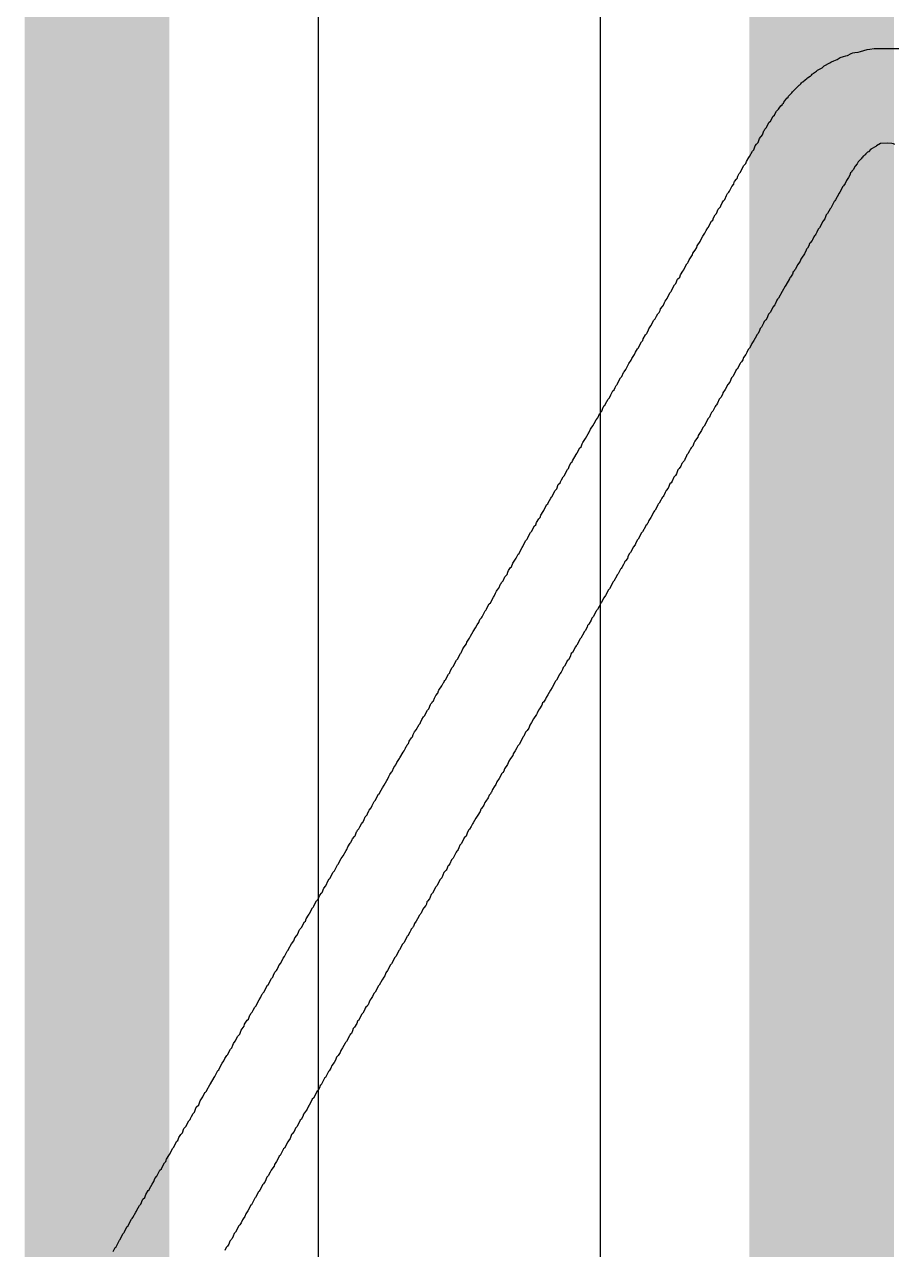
# Model space of a CAD drawing. Header units: inches. Extents: x 0 to 5379, y 0 to 5429.
# Drawn here: x 123.101 to 125.39, y 44.004 to 47.226 of the extents above; entities that cross this region are included whole.
import ezdxf

# ---------------------------------------------------------------- set-up
doc = ezdxf.new("R2010")
doc.units = ezdxf.units.IN
doc.layers.add('SIG 01', color=90, linetype='Continuous')
doc.layers.add('Top Overlay', color=2, linetype='Continuous')

msp = doc.modelspace()

# ---------------------------------------------------------------- linework, layer by layer
at = {"layer": 'SIG 01'}
for p, q in [((124.6156, 91.1087), (124.6156, 24.7972)), ((123.8743, 32.2574), (123.8743, 90.8151))]:
    msp.add_line(p, q, dxfattribs=at)
for points in [[(125.1983, 24.5559, 0.381, 0.381, 0), (125.1983, 91.3501, 0.381, 0.381, 0)], [(123.2917, 32.2574, 0.381, 0.381, 0), (123.2917, 90.8151, 0.381, 0.381, 0)]]:
    msp.add_lwpolyline(points, format="xyseb", dxfattribs=at)
at = {"layer": 'Top Overlay'}
for p, q in [((125.3252, 47.161), (125.3364, 47.1621)), ((125.3364, 47.1621), (125.4012, 47.1627)), ((125.2243, 47.1277), (125.2299, 47.13)), ((125.2299, 47.13), (125.239, 47.1334)), ((125.239, 47.1334), (125.2468, 47.139)), ((125.2468, 47.139), (125.2559, 47.1413)), ((125.2559, 47.1413), (125.2621, 47.1429)), ((125.2621, 47.1429), (125.2666, 47.1441)), ((125.2666, 47.1441), (125.2756, 47.1497)), ((125.2756, 47.1497), (125.2801, 47.1508)), ((125.2801, 47.1508), (125.2857, 47.152)), ((125.2857, 47.152), (125.2947, 47.1531)), ((125.2947, 47.1531), (125.3004, 47.1542)), ((125.3004, 47.1542), (125.3094, 47.1576)), ((125.3094, 47.1576), (125.3184, 47.1598)), ((125.3184, 47.1598), (125.3252, 47.161)), ((125.177, 47.0973), (125.1849, 47.1029)), ((125.1849, 47.1029), (125.1871, 47.1052)), ((125.1871, 47.1052), (125.1894, 47.1063)), ((125.1894, 47.1063), (125.1995, 47.112)), ((125.1995, 47.112), (125.2029, 47.1153)), ((125.2029, 47.1153), (125.2051, 47.1165)), ((125.2051, 47.1165), (125.2198, 47.1244)), ((125.2198, 47.1244), (125.2221, 47.1266)), ((125.2221, 47.1266), (125.2243, 47.1277)), ((125.1212, 47.0483), (125.1387, 47.0658)), ((125.1387, 47.0658), (125.1409, 47.0669)), ((125.1409, 47.0669), (125.1437, 47.0697)), ((125.1437, 47.0697), (125.1449, 47.072)), ((125.1449, 47.072), (125.1466, 47.0736)), ((125.1466, 47.0736), (125.1488, 47.0748)), ((125.1488, 47.0748), (125.155, 47.0798)), ((125.155, 47.0798), (125.1589, 47.0838)), ((125.1589, 47.0838), (125.1612, 47.0849)), ((125.1612, 47.0849), (125.168, 47.0894)), ((125.168, 47.0894), (125.1702, 47.0905)), ((125.1702, 47.0905), (125.1719, 47.0922)), ((125.1719, 47.0922), (125.173, 47.0945)), ((125.173, 47.0945), (125.1747, 47.0962)), ((125.1747, 47.0962), (125.177, 47.0973)), ((125.1066, 47.0314), (125.1099, 47.0348)), ((125.1099, 47.0348), (125.1111, 47.037)), ((125.1111, 47.037), (125.1201, 47.046)), ((125.1201, 47.046), (125.1212, 47.0483)), ((125.0795, 46.9976), (125.0851, 47.0032)), ((125.0851, 47.0032), (125.0863, 47.0055)), ((125.0863, 47.0055), (125.0913, 47.0117)), ((125.0913, 47.0117), (125.0942, 47.0145)), ((125.0942, 47.0145), (125.0953, 47.0167)), ((125.0953, 47.0167), (125.0975, 47.019)), ((125.0975, 47.019), (125.0987, 47.0212)), ((125.0987, 47.0212), (125.1066, 47.0314)), ((125.0604, 46.9683), (125.0637, 46.9717)), ((125.0637, 46.9717), (125.0705, 46.9841)), ((125.0705, 46.9841), (125.0739, 46.9874)), ((125.0739, 46.9874), (125.075, 46.9897)), ((125.075, 46.9897), (125.0795, 46.9976)), ((125.0423, 46.9356), (125.0463, 46.9463)), ((125.0463, 46.9463), (125.048, 46.948)), ((125.048, 46.948), (125.0491, 46.9503)), ((125.0491, 46.9503), (125.0525, 46.9536)), ((125.0525, 46.9536), (125.0604, 46.9683)), ((125.0198, 46.8962), (125.0237, 46.9069)), ((125.0237, 46.9069), (125.0265, 46.9108)), ((125.0265, 46.9108), (125.0311, 46.9153)), ((125.0311, 46.9153), (125.035, 46.926)), ((125.035, 46.926), (125.0423, 46.9356)), ((125.3404, 46.9046), (125.328, 46.8979)), ((125.3426, 46.9069), (125.3404, 46.9046)), ((125.3528, 46.9125), (125.3426, 46.9069)), ((125.3719, 46.9136), (125.3528, 46.9125)), ((125.3832, 46.9125), (125.3719, 46.9136)), ((125.3877, 46.9114), (125.3832, 46.9125)), ((125.3911, 46.9103), (125.3877, 46.9114)), ((125.0006, 46.8657), (125.0063, 46.8759)), ((125.0063, 46.8759), (125.0085, 46.8781)), ((125.0085, 46.8781), (125.0164, 46.8928)), ((125.0164, 46.8928), (125.0198, 46.8962)), ((125.3026, 46.8725), (125.2947, 46.8646)), ((125.3037, 46.8748), (125.3026, 46.8725)), ((125.306, 46.877), (125.3037, 46.8748)), ((125.3071, 46.8793), (125.306, 46.877)), ((125.3088, 46.8798), (125.3071, 46.8793)), ((125.3111, 46.8821), (125.3088, 46.8798)), ((125.3133, 46.8832), (125.3111, 46.8821)), ((125.3139, 46.8849), (125.3133, 46.8832)), ((125.319, 46.89), (125.3139, 46.8849)), ((125.3212, 46.8911), (125.319, 46.89)), ((125.328, 46.8979), (125.3212, 46.8911)), ((124.9849, 46.8376), (124.986, 46.8398)), ((124.986, 46.8398), (124.9939, 46.8545)), ((124.9939, 46.8545), (124.9972, 46.8579)), ((124.9972, 46.8579), (124.9984, 46.8601)), ((124.9984, 46.8601), (125.0006, 46.8657)), ((125.2778, 46.8398), (125.2767, 46.8376)), ((125.2812, 46.8432), (125.2778, 46.8398)), ((125.2863, 46.8528), (125.2812, 46.8432)), ((125.2914, 46.859), (125.2863, 46.8528)), ((125.2947, 46.8646), (125.2914, 46.859)), ((124.9668, 46.806), (124.9679, 46.8105)), ((124.9679, 46.8105), (124.9691, 46.8128)), ((124.9691, 46.8128), (124.9741, 46.819)), ((124.9741, 46.819), (124.9758, 46.8207)), ((124.9758, 46.8207), (124.9781, 46.8263)), ((124.9781, 46.8263), (124.9809, 46.8336)), ((124.9809, 46.8336), (124.9849, 46.8376)), ((125.2604, 46.8077), (125.2559, 46.801)), ((125.2632, 46.815), (125.2604, 46.8077)), ((125.2688, 46.8229), (125.2632, 46.815)), ((125.2728, 46.8291), (125.2688, 46.8229)), ((125.2745, 46.8353), (125.2728, 46.8291)), ((125.2767, 46.8376), (125.2745, 46.8353)), ((124.9432, 46.7655), (124.9477, 46.7756)), ((124.9477, 46.7756), (124.951, 46.7812)), ((124.951, 46.7812), (124.9544, 46.7846)), ((124.9544, 46.7846), (124.9556, 46.7869)), ((124.9556, 46.7869), (124.9623, 46.7993)), ((124.9623, 46.7993), (124.9668, 46.806)), ((125.244, 46.7824), (125.2395, 46.7722)), ((125.2463, 46.7846), (125.244, 46.7824)), ((125.2542, 46.7993), (125.2463, 46.7846)), ((125.2559, 46.801), (125.2542, 46.7993)), ((124.9274, 46.7418), (124.9319, 46.7463)), ((124.9319, 46.7463), (124.933, 46.7486)), ((124.933, 46.7486), (124.9364, 46.7564)), ((124.9364, 46.7564), (124.9398, 46.7621)), ((124.9398, 46.7621), (124.9432, 46.7655)), ((125.2316, 46.7598), (125.2226, 46.7429)), ((125.2328, 46.7621), (125.2316, 46.7598)), ((125.235, 46.7643), (125.2328, 46.7621)), ((125.2395, 46.7722), (125.235, 46.7643)), ((124.9082, 46.708), (124.9116, 46.7114)), ((124.9116, 46.7114), (124.9139, 46.717)), ((124.9139, 46.717), (124.9184, 46.7249)), ((124.9184, 46.7249), (124.9217, 46.7283)), ((124.9217, 46.7283), (124.9263, 46.7395)), ((124.9263, 46.7395), (124.9274, 46.7418)), ((125.2063, 46.7142), (125.2035, 46.7102)), ((125.2102, 46.7249), (125.2063, 46.7142)), ((125.2136, 46.7283), (125.2102, 46.7249)), ((125.2204, 46.7407), (125.2136, 46.7283)), ((125.2226, 46.7429), (125.2204, 46.7407)), ((124.8913, 46.6764), (124.8941, 46.6838)), ((124.8941, 46.6838), (124.8986, 46.6905)), ((124.8986, 46.6905), (124.9003, 46.6922)), ((124.9003, 46.6922), (124.9037, 46.7001)), ((124.9037, 46.7001), (124.9082, 46.708)), ((125.1854, 46.6798), (125.1832, 46.6742)), ((125.1888, 46.6877), (125.1854, 46.6798)), ((125.1922, 46.6911), (125.1888, 46.6877)), ((125.1967, 46.699), (125.1922, 46.6911)), ((125.2001, 46.7069), (125.1967, 46.699)), ((125.2035, 46.7102), (125.2001, 46.7069)), ((124.871, 46.6438), (124.8784, 46.6545)), ((124.8784, 46.6545), (124.8812, 46.6607)), ((124.8812, 46.6607), (124.8857, 46.6685)), ((124.8857, 46.6685), (124.8913, 46.6764)), ((125.1663, 46.6494), (125.1646, 46.6432)), ((125.168, 46.6511), (125.1663, 46.6494)), ((125.173, 46.6573), (125.168, 46.6511)), ((125.1742, 46.6595), (125.173, 46.6573)), ((125.1775, 46.6674), (125.1742, 46.6595)), ((125.1798, 46.6697), (125.1775, 46.6674)), ((125.1809, 46.6719), (125.1798, 46.6697)), ((125.1832, 46.6742), (125.1809, 46.6719)), ((124.853, 46.6122), (124.8586, 46.6201)), ((124.8586, 46.6201), (124.8598, 46.6246)), ((124.8598, 46.6246), (124.8654, 46.6325)), ((124.8654, 46.6325), (124.8699, 46.6392)), ((124.8699, 46.6392), (124.871, 46.6438)), ((125.1516, 46.6201), (125.1466, 46.6139)), ((125.1528, 46.6223), (125.1516, 46.6201)), ((125.1573, 46.6325), (125.1528, 46.6223)), ((125.1584, 46.6347), (125.1573, 46.6325)), ((125.1606, 46.637), (125.1584, 46.6347)), ((125.1646, 46.6432), (125.1606, 46.637)), ((124.8361, 46.5806), (124.8384, 46.5863)), ((124.8384, 46.5863), (124.844, 46.5964)), ((124.844, 46.5964), (124.8463, 46.5987)), ((124.8463, 46.5987), (124.8474, 46.6009)), ((124.8474, 46.6009), (124.8496, 46.6066)), ((124.8496, 46.6066), (124.853, 46.6122)), ((125.1353, 46.5947), (125.1285, 46.5812)), ((125.1404, 46.6009), (125.1353, 46.5947)), ((125.1415, 46.6032), (125.1404, 46.6009)), ((125.1437, 46.6088), (125.1415, 46.6032)), ((125.1466, 46.6139), (125.1437, 46.6088)), ((124.8147, 46.5446), (124.8192, 46.5559)), ((124.8192, 46.5559), (124.8248, 46.5615)), ((124.8248, 46.5615), (124.8271, 46.5671)), ((124.8271, 46.5671), (124.8327, 46.5773)), ((124.8327, 46.5773), (124.8361, 46.5806)), ((125.1133, 46.557), (125.1043, 46.5401)), ((125.1144, 46.5592), (125.1133, 46.557)), ((125.1167, 46.5615), (125.1144, 46.5592)), ((125.1212, 46.5694), (125.1167, 46.5615)), ((125.1235, 46.575), (125.1212, 46.5694)), ((125.1257, 46.5773), (125.1235, 46.575)), ((125.1268, 46.5795), (125.1257, 46.5773)), ((125.1285, 46.5812), (125.1268, 46.5795)), ((124.7944, 46.5108), (124.8001, 46.5209)), ((124.8001, 46.5209), (124.8023, 46.5232)), ((124.8023, 46.5232), (124.8034, 46.5254)), ((124.8034, 46.5254), (124.8057, 46.5311)), ((124.8057, 46.5311), (124.8113, 46.5412)), ((124.8113, 46.5412), (124.8147, 46.5446)), ((125.0942, 46.5232), (125.0851, 46.5063)), ((125.102, 46.5378), (125.0942, 46.5232)), ((125.1043, 46.5401), (125.102, 46.5378)), ((124.7792, 46.4843), (124.782, 46.4871)), ((124.782, 46.4871), (124.7848, 46.4944)), ((124.7848, 46.4944), (124.7865, 46.4984)), ((124.7865, 46.4984), (124.7916, 46.5046)), ((124.7916, 46.5046), (124.7944, 46.5108)), ((125.075, 46.4882), (125.0699, 46.482)), ((125.0761, 46.4905), (125.075, 46.4882)), ((125.0806, 46.5006), (125.0761, 46.4905)), ((125.0818, 46.5029), (125.0806, 46.5006)), ((125.0851, 46.5063), (125.0818, 46.5029)), ((124.7606, 46.4511), (124.7634, 46.4584)), ((124.7634, 46.4584), (124.7674, 46.4646)), ((124.7674, 46.4646), (124.7708, 46.468)), ((124.7708, 46.468), (124.773, 46.4736)), ((124.773, 46.4736), (124.7741, 46.4781)), ((124.7741, 46.4781), (124.7792, 46.4843)), ((125.0581, 46.4635), (125.0542, 46.4527)), ((125.0626, 46.468), (125.0581, 46.4635)), ((125.0671, 46.4759), (125.0626, 46.468)), ((125.0699, 46.482), (125.0671, 46.4759)), ((124.7392, 46.415), (124.7426, 46.4229)), ((124.7426, 46.4229), (124.7437, 46.4251)), ((124.7437, 46.4251), (124.7493, 46.433)), ((124.7493, 46.433), (124.7572, 46.4477)), ((124.7572, 46.4477), (124.7606, 46.4511)), ((125.0367, 46.4263), (125.0344, 46.4206)), ((125.0401, 46.4297), (125.0367, 46.4263)), ((125.0457, 46.4398), (125.0401, 46.4297)), ((125.0468, 46.4443), (125.0457, 46.4398)), ((125.0513, 46.4488), (125.0468, 46.4443)), ((125.0542, 46.4527), (125.0513, 46.4488)), ((124.7189, 46.3812), (124.7246, 46.3913)), ((124.7246, 46.3913), (124.7279, 46.3947)), ((124.7279, 46.3947), (124.7291, 46.3992)), ((124.7291, 46.3992), (124.7347, 46.4094)), ((124.7347, 46.4094), (124.7381, 46.4127)), ((124.7381, 46.4127), (124.7392, 46.415)), ((125.0198, 46.3947), (125.0142, 46.3868)), ((125.0265, 46.4071), (125.0198, 46.3947)), ((125.0277, 46.4094), (125.0265, 46.4071)), ((125.0316, 46.4133), (125.0277, 46.4094)), ((125.0344, 46.4206), (125.0316, 46.4133)), ((124.6986, 46.3474), (124.706, 46.3581)), ((124.706, 46.3581), (124.7082, 46.3637)), ((124.7082, 46.3637), (124.7138, 46.3727)), ((124.7138, 46.3727), (124.7167, 46.3756)), ((124.7167, 46.3756), (124.7189, 46.3812)), ((124.9984, 46.3575), (124.9927, 46.3496)), ((125.0018, 46.3632), (124.9984, 46.3575)), ((125.0051, 46.3711), (125.0018, 46.3632)), ((125.0085, 46.3744), (125.0051, 46.3711)), ((125.013, 46.3823), (125.0085, 46.3744)), ((125.0142, 46.3868), (125.013, 46.3823)), ((124.6834, 46.3187), (124.6913, 46.3344)), ((124.6913, 46.3344), (124.6975, 46.3429)), ((124.6975, 46.3429), (124.6986, 46.3474)), ((124.9837, 46.3339), (124.9758, 46.3192)), ((124.9849, 46.3361), (124.9837, 46.3339)), ((124.9871, 46.3384), (124.9849, 46.3361)), ((124.9905, 46.344), (124.9871, 46.3384)), ((124.9927, 46.3496), (124.9905, 46.344)), ((124.6648, 46.2888), (124.6693, 46.2967)), ((124.6693, 46.2967), (124.6727, 46.3001)), ((124.6727, 46.3001), (124.6772, 46.3102)), ((124.6772, 46.3102), (124.6783, 46.3125)), ((124.6783, 46.3125), (124.6834, 46.3187)), ((124.9612, 46.2967), (124.9567, 46.2854)), ((124.9646, 46.3001), (124.9612, 46.2967)), ((124.9725, 46.3147), (124.9646, 46.3001)), ((124.9736, 46.317), (124.9725, 46.3147)), ((124.9758, 46.3192), (124.9736, 46.317)), ((124.6434, 46.2516), (124.6491, 46.2618)), ((124.6491, 46.2618), (124.6524, 46.2651)), ((124.6524, 46.2651), (124.6547, 46.2708)), ((124.6547, 46.2708), (124.6581, 46.2764)), ((124.6581, 46.2764), (124.6603, 46.2787)), ((124.6603, 46.2787), (124.6614, 46.2809)), ((124.6614, 46.2809), (124.6648, 46.2888)), ((124.9448, 46.2657), (124.9387, 46.2572)), ((124.9516, 46.2792), (124.9448, 46.2657)), ((124.9567, 46.2854), (124.9516, 46.2792)), ((124.6288, 46.2257), (124.6299, 46.2279)), ((124.6299, 46.2279), (124.6367, 46.2403)), ((124.6367, 46.2403), (124.64, 46.2437)), ((124.64, 46.2437), (124.6434, 46.2516)), ((124.9246, 46.2296), (124.9217, 46.2257)), ((124.9285, 46.2403), (124.9246, 46.2296)), ((124.933, 46.2448), (124.9285, 46.2403)), ((124.9375, 46.2527), (124.933, 46.2448)), ((124.9387, 46.2572), (124.9375, 46.2527)), ((124.6096, 46.1908), (124.6136, 46.2015)), ((124.6136, 46.2015), (124.6164, 46.2043)), ((124.6164, 46.2043), (124.6175, 46.2065)), ((124.6175, 46.2065), (124.6198, 46.2088)), ((124.6198, 46.2088), (124.6237, 46.2195)), ((124.6237, 46.2195), (124.6254, 46.2212)), ((124.6254, 46.2212), (124.6265, 46.2234)), ((124.6265, 46.2234), (124.6288, 46.2257)), ((124.906, 46.1998), (124.9032, 46.1925)), ((124.9082, 46.2054), (124.906, 46.1998)), ((124.9116, 46.2088), (124.9082, 46.2054)), ((124.9184, 46.2212), (124.9116, 46.2088)), ((124.9195, 46.2234), (124.9184, 46.2212)), ((124.9217, 46.2257), (124.9195, 46.2234)), ((124.5905, 46.1615), (124.5916, 46.1637)), ((124.5916, 46.1637), (124.5967, 46.1699)), ((124.5967, 46.1699), (124.5995, 46.1761)), ((124.5995, 46.1761), (124.6051, 46.1863)), ((124.6051, 46.1863), (124.6096, 46.1908)), ((124.8857, 46.166), (124.8823, 46.1581)), ((124.8891, 46.1693), (124.8857, 46.166)), ((124.8981, 46.1863), (124.8891, 46.1693)), ((124.8992, 46.1885), (124.8981, 46.1863)), ((124.9032, 46.1925), (124.8992, 46.1885)), ((124.5702, 46.1265), (124.5769, 46.1367)), ((124.5769, 46.1367), (124.5837, 46.1491)), ((124.5837, 46.1491), (124.5859, 46.1513)), ((124.5859, 46.1513), (124.5905, 46.1615)), ((124.8665, 46.1322), (124.8643, 46.1299)), ((124.8722, 46.14), (124.8665, 46.1322)), ((124.8733, 46.1446), (124.8722, 46.14)), ((124.8789, 46.1524), (124.8733, 46.1446)), ((124.8823, 46.1581), (124.8789, 46.1524)), ((124.5544, 46.0972), (124.5555, 46.0995)), ((124.5555, 46.0995), (124.5623, 46.1119)), ((124.5623, 46.1119), (124.5657, 46.1153)), ((124.5657, 46.1153), (124.5685, 46.1226)), ((124.5685, 46.1226), (124.5702, 46.1265)), ((124.8508, 46.104), (124.8462, 46.0961)), ((124.853, 46.1096), (124.8508, 46.104)), ((124.8553, 46.1119), (124.853, 46.1096)), ((124.8564, 46.1141), (124.8553, 46.1119)), ((124.8592, 46.1169), (124.8564, 46.1141)), ((124.862, 46.1243), (124.8592, 46.1169)), ((124.8643, 46.1299), (124.862, 46.1243)), ((124.5352, 46.0657), (124.5397, 46.0736)), ((124.5397, 46.0736), (124.542, 46.0758)), ((124.542, 46.0758), (124.5431, 46.0781)), ((124.5431, 46.0781), (124.5521, 46.095)), ((124.5521, 46.095), (124.5544, 46.0972)), ((124.8305, 46.0713), (124.8277, 46.064)), ((124.8327, 46.0736), (124.8305, 46.0713)), ((124.8339, 46.0758), (124.8327, 46.0736)), ((124.8372, 46.0792), (124.8339, 46.0758)), ((124.8384, 46.0815), (124.8372, 46.0792)), ((124.8429, 46.0916), (124.8384, 46.0815)), ((124.844, 46.0938), (124.8429, 46.0916)), ((124.8462, 46.0961), (124.844, 46.0938)), ((124.5138, 46.0285), (124.5183, 46.0364)), ((124.5183, 46.0364), (124.5217, 46.0398)), ((124.5217, 46.0398), (124.524, 46.0454)), ((124.524, 46.0454), (124.5296, 46.0555)), ((124.5296, 46.0555), (124.5319, 46.0578)), ((124.5319, 46.0578), (124.5352, 46.0657)), ((124.8091, 46.0353), (124.8051, 46.0245)), ((124.8136, 46.0398), (124.8091, 46.0353)), ((124.8164, 46.0437), (124.8136, 46.0398)), ((124.8203, 46.0544), (124.8164, 46.0437)), ((124.8237, 46.0578), (124.8203, 46.0544)), ((124.8277, 46.064), (124.8237, 46.0578)), ((124.4969, 46.0003), (124.5014, 46.0048)), ((124.5014, 46.0048), (124.5054, 46.0155)), ((124.5054, 46.0155), (124.5104, 46.0206)), ((124.5104, 46.0206), (124.5116, 46.0229)), ((124.5116, 46.0229), (124.5138, 46.0285)), ((124.7944, 46.006), (124.7893, 45.9998)), ((124.7989, 46.0172), (124.7944, 46.006)), ((124.8023, 46.0206), (124.7989, 46.0172)), ((124.8051, 46.0245), (124.8023, 46.0206)), ((124.4789, 45.9676), (124.4857, 45.98)), ((124.4857, 45.98), (124.4879, 45.9823)), ((124.4879, 45.9823), (124.489, 45.9845)), ((124.489, 45.9845), (124.4924, 45.9924)), ((124.4924, 45.9924), (124.4969, 46.0003)), ((124.7753, 45.9744), (124.7708, 45.9665)), ((124.7775, 45.98), (124.7753, 45.9744)), ((124.7798, 45.9823), (124.7775, 45.98)), ((124.7809, 45.9845), (124.7798, 45.9823)), ((124.7831, 45.9868), (124.7809, 45.9845)), ((124.7843, 45.9891), (124.7831, 45.9868)), ((124.7865, 45.9947), (124.7843, 45.9891)), ((124.7893, 45.9998), (124.7865, 45.9947)), ((124.4597, 45.935), (124.4654, 45.9451)), ((124.4654, 45.9451), (124.4676, 45.9474)), ((124.4676, 45.9474), (124.471, 45.9552)), ((124.471, 45.9552), (124.4755, 45.9631)), ((124.4755, 45.9631), (124.4778, 45.9654)), ((124.4778, 45.9654), (124.4789, 45.9676)), ((124.7572, 45.944), (124.7493, 45.9293)), ((124.7584, 45.9462), (124.7572, 45.944)), ((124.7606, 45.9485), (124.7584, 45.9462)), ((124.764, 45.9541), (124.7606, 45.9485)), ((124.7674, 45.962), (124.764, 45.9541)), ((124.7685, 45.9643), (124.7674, 45.962)), ((124.7708, 45.9665), (124.7685, 45.9643)), ((124.435, 45.8921), (124.4428, 45.9068)), ((124.4428, 45.9068), (124.4462, 45.9102)), ((124.4462, 45.9102), (124.4485, 45.9158)), ((124.4485, 45.9158), (124.4541, 45.9259)), ((124.4541, 45.9259), (124.4575, 45.9293)), ((124.4575, 45.9293), (124.4597, 45.935)), ((124.7347, 45.9057), (124.7268, 45.891)), ((124.7358, 45.9079), (124.7347, 45.9057)), ((124.7381, 45.9102), (124.7358, 45.9079)), ((124.7392, 45.9124), (124.7381, 45.9102)), ((124.7409, 45.9141), (124.7392, 45.9124)), ((124.7437, 45.9214), (124.7409, 45.9141)), ((124.7493, 45.9293), (124.7437, 45.9214)), ((124.4237, 45.8719), (124.4248, 45.8741)), ((124.4248, 45.8741), (124.4271, 45.8797)), ((124.4271, 45.8797), (124.4327, 45.8899)), ((124.4327, 45.8899), (124.435, 45.8921)), ((124.7245, 45.8888), (124.7155, 45.8719)), ((124.7268, 45.891), (124.7245, 45.8888)), ((124.4023, 45.8347), (124.4057, 45.8426)), ((124.4057, 45.8426), (124.4102, 45.8504)), ((124.4102, 45.8504), (124.4124, 45.8527)), ((124.4124, 45.8527), (124.4158, 45.8606)), ((124.4158, 45.8606), (124.4203, 45.8685)), ((124.4203, 45.8685), (124.4237, 45.8719)), ((124.6998, 45.8448), (124.6952, 45.8369)), ((124.7026, 45.851), (124.6998, 45.8448)), ((124.7076, 45.8572), (124.7026, 45.851)), ((124.7088, 45.8595), (124.7076, 45.8572)), ((124.7133, 45.8696), (124.7088, 45.8595)), ((124.7155, 45.8719), (124.7133, 45.8696)), ((124.3854, 45.8088), (124.3944, 45.8223)), ((124.3944, 45.8223), (124.4, 45.8324)), ((124.4, 45.8324), (124.4023, 45.8347)), ((124.6795, 45.811), (124.6772, 45.8054)), ((124.6806, 45.8133), (124.6795, 45.811)), ((124.6823, 45.815), (124.6806, 45.8133)), ((124.6874, 45.8212), (124.6823, 45.815)), ((124.6885, 45.8257), (124.6874, 45.8212)), ((124.6919, 45.8335), (124.6885, 45.8257)), ((124.6952, 45.8369), (124.6919, 45.8335)), ((124.3645, 45.7733), (124.3707, 45.7795)), ((124.3707, 45.7795), (124.373, 45.7851)), ((124.373, 45.7851), (124.3741, 45.7896)), ((124.3741, 45.7896), (124.3797, 45.7975)), ((124.3797, 45.7975), (124.382, 45.7997)), ((124.382, 45.7997), (124.3854, 45.8088)), ((124.6603, 45.7783), (124.6592, 45.7761)), ((124.6626, 45.7806), (124.6603, 45.7783)), ((124.6693, 45.793), (124.6626, 45.7806)), ((124.6705, 45.7952), (124.6693, 45.793)), ((124.6727, 45.7975), (124.6705, 45.7952)), ((124.6772, 45.8054), (124.6727, 45.7975)), ((124.3493, 45.7434), (124.3533, 45.7541)), ((124.3533, 45.7541), (124.3549, 45.7558)), ((124.3549, 45.7558), (124.3561, 45.758)), ((124.3561, 45.758), (124.3606, 45.7626)), ((124.3606, 45.7626), (124.3645, 45.7733)), ((124.6445, 45.749), (124.64, 45.7411)), ((124.6491, 45.7592), (124.6445, 45.749)), ((124.6513, 45.7614), (124.6491, 45.7592)), ((124.6592, 45.7761), (124.6513, 45.7614)), ((124.3268, 45.7051), (124.3347, 45.7197)), ((124.3347, 45.7197), (124.3369, 45.722)), ((124.3369, 45.722), (124.3403, 45.7299)), ((124.3403, 45.7299), (124.3425, 45.7355)), ((124.3425, 45.7355), (124.3476, 45.7417)), ((124.3476, 45.7417), (124.3493, 45.7434)), ((124.6254, 45.7175), (124.6186, 45.7051)), ((124.6299, 45.7242), (124.6254, 45.7175)), ((124.6378, 45.7389), (124.6299, 45.7242)), ((124.64, 45.7411), (124.6378, 45.7389)), ((124.3076, 45.6735), (124.3133, 45.6837)), ((124.3133, 45.6837), (124.3155, 45.6859)), ((124.3155, 45.6859), (124.3166, 45.6882)), ((124.3166, 45.6882), (124.32, 45.6961)), ((124.32, 45.6961), (124.3234, 45.7017)), ((124.3234, 45.7017), (124.3268, 45.7051)), ((124.6051, 45.6826), (124.5972, 45.6679)), ((124.6062, 45.6848), (124.6051, 45.6826)), ((124.6085, 45.6871), (124.6062, 45.6848)), ((124.613, 45.6949), (124.6085, 45.6871)), ((124.6152, 45.7006), (124.613, 45.6949)), ((124.6164, 45.7028), (124.6152, 45.7006)), ((124.6186, 45.7051), (124.6164, 45.7028)), ((124.2918, 45.6465), (124.2963, 45.6533)), ((124.2963, 45.6533), (124.2992, 45.6606)), ((124.2992, 45.6606), (124.302, 45.6634)), ((124.302, 45.6634), (124.3031, 45.6656)), ((124.3031, 45.6656), (124.3054, 45.6679)), ((124.3054, 45.6679), (124.3076, 45.6735)), ((124.5859, 45.6487), (124.5826, 45.6454)), ((124.5916, 45.6589), (124.5859, 45.6487)), ((124.5938, 45.6645), (124.5916, 45.6589)), ((124.5972, 45.6679), (124.5938, 45.6645)), ((124.2721, 45.6121), (124.2749, 45.6172)), ((124.2749, 45.6172), (124.2817, 45.6296)), ((124.2817, 45.6296), (124.2873, 45.6386)), ((124.2873, 45.6386), (124.2918, 45.6465)), ((124.5724, 45.6262), (124.5645, 45.6116)), ((124.5736, 45.6285), (124.5724, 45.6262)), ((124.5758, 45.6307), (124.5736, 45.6285)), ((124.5814, 45.6409), (124.5758, 45.6307)), ((124.5826, 45.6454), (124.5814, 45.6409)), ((124.2501, 45.5732), (124.2547, 45.5834)), ((124.2547, 45.5834), (124.258, 45.589)), ((124.258, 45.589), (124.2637, 45.5969)), ((124.2637, 45.5969), (124.2648, 45.6014)), ((124.2648, 45.6014), (124.2721, 45.6121)), ((124.551, 45.589), (124.5431, 45.5744)), ((124.5521, 45.5913), (124.551, 45.589)), ((124.5544, 45.5935), (124.5521, 45.5913)), ((124.5589, 45.6014), (124.5544, 45.5935)), ((124.5623, 45.6093), (124.5589, 45.6014)), ((124.5645, 45.6116), (124.5623, 45.6093)), ((124.2332, 45.5462), (124.2378, 45.5541)), ((124.2378, 45.5541), (124.24, 45.5563)), ((124.24, 45.5563), (124.2479, 45.571)), ((124.2479, 45.571), (124.2501, 45.5732)), ((124.5285, 45.5518), (124.5251, 45.5439)), ((124.5319, 45.5552), (124.5285, 45.5518)), ((124.5364, 45.5631), (124.5319, 45.5552)), ((124.5397, 45.571), (124.5364, 45.5631)), ((124.5431, 45.5744), (124.5397, 45.571)), ((124.2163, 45.5169), (124.2197, 45.5203)), ((124.2197, 45.5203), (124.2208, 45.5248)), ((124.2208, 45.5248), (124.2265, 45.5349)), ((124.2265, 45.5349), (124.2299, 45.5383)), ((124.2299, 45.5383), (124.2332, 45.5462)), ((124.5133, 45.522), (124.5093, 45.518)), ((124.5161, 45.5293), (124.5133, 45.522)), ((124.5183, 45.5349), (124.5161, 45.5293)), ((124.5217, 45.5383), (124.5183, 45.5349)), ((124.5251, 45.5439), (124.5217, 45.5383)), ((124.1994, 45.4865), (124.2023, 45.4938)), ((124.2023, 45.4938), (124.2039, 45.4955)), ((124.2039, 45.4955), (124.2051, 45.4977)), ((124.2051, 45.4977), (124.2073, 45.5)), ((124.2073, 45.5), (124.2085, 45.5023)), ((124.2085, 45.5023), (124.2163, 45.5169)), ((124.4969, 45.4966), (124.489, 45.482)), ((124.4981, 45.4989), (124.4969, 45.4966)), ((124.5003, 45.5011), (124.4981, 45.4989)), ((124.5082, 45.5158), (124.5003, 45.5011)), ((124.5093, 45.518), (124.5082, 45.5158)), ((124.1797, 45.4544), (124.1837, 45.4606)), ((124.1837, 45.4606), (124.1882, 45.4673)), ((124.1882, 45.4673), (124.1904, 45.473)), ((124.1904, 45.473), (124.1915, 45.4752)), ((124.1915, 45.4752), (124.1994, 45.4865)), ((124.4733, 45.4561), (124.4721, 45.4515)), ((124.4778, 45.4628), (124.4733, 45.4561)), ((124.4845, 45.4752), (124.4778, 45.4628)), ((124.489, 45.482), (124.4845, 45.4752)), ((124.1566, 45.4144), (124.1611, 45.4222)), ((124.1611, 45.4222), (124.1645, 45.4256)), ((124.1645, 45.4256), (124.169, 45.4369)), ((124.169, 45.4369), (124.1701, 45.4391)), ((124.1701, 45.4391), (124.1735, 45.4425)), ((124.1735, 45.4425), (124.1746, 45.4448)), ((124.1746, 45.4448), (124.1769, 45.447)), ((124.1769, 45.447), (124.1797, 45.4544)), ((124.453, 45.4222), (124.4502, 45.4149)), ((124.4564, 45.4256), (124.453, 45.4222)), ((124.462, 45.4358), (124.4564, 45.4256)), ((124.4642, 45.4414), (124.462, 45.4358)), ((124.4665, 45.4437), (124.4642, 45.4414)), ((124.4721, 45.4515), (124.4665, 45.4437)), ((124.1431, 45.3896), (124.1465, 45.3975)), ((124.1465, 45.3975), (124.151, 45.4053)), ((124.151, 45.4053), (124.1544, 45.4087)), ((124.1544, 45.4087), (124.1566, 45.4144)), ((124.4406, 45.3997), (124.435, 45.3896)), ((124.4485, 45.411), (124.4406, 45.3997)), ((124.4502, 45.4149), (124.4485, 45.411)), ((124.1217, 45.3524), (124.1239, 45.358)), ((124.1239, 45.358), (124.1268, 45.3653)), ((124.1268, 45.3653), (124.1318, 45.3704)), ((124.1318, 45.3704), (124.1397, 45.3851)), ((124.1397, 45.3851), (124.142, 45.3873)), ((124.142, 45.3873), (124.1431, 45.3896)), ((124.4192, 45.3648), (124.4152, 45.3541)), ((124.4237, 45.3693), (124.4192, 45.3648)), ((124.4276, 45.3755), (124.4237, 45.3693)), ((124.4304, 45.3828), (124.4276, 45.3755)), ((124.435, 45.3896), (124.4304, 45.3828)), ((124.1031, 45.3225), (124.1048, 45.3265)), ((124.1048, 45.3265), (124.107, 45.3287)), ((124.107, 45.3287), (124.1082, 45.331)), ((124.1082, 45.331), (124.1115, 45.3344)), ((124.1115, 45.3344), (124.1132, 45.3406)), ((124.1132, 45.3406), (124.1189, 45.3496)), ((124.1189, 45.3496), (124.1217, 45.3524)), ((124.3989, 45.3287), (124.3966, 45.3231)), ((124.4023, 45.3321), (124.3989, 45.3287)), ((124.4113, 45.349), (124.4023, 45.3321)), ((124.4124, 45.3513), (124.4113, 45.349)), ((124.4152, 45.3541), (124.4124, 45.3513)), ((124.0856, 45.2927), (124.0879, 45.2949)), ((124.0879, 45.2949), (124.089, 45.2972)), ((124.089, 45.2972), (124.0969, 45.3118)), ((124.0969, 45.3118), (124.1003, 45.3152)), ((124.1003, 45.3152), (124.1031, 45.3225)), ((124.3797, 45.2949), (124.3752, 45.2882)), ((124.3854, 45.3028), (124.3797, 45.2949)), ((124.3865, 45.3073), (124.3854, 45.3028)), ((124.3921, 45.3152), (124.3865, 45.3073)), ((124.3966, 45.3231), (124.3921, 45.3152)), ((124.0687, 45.2611), (124.0727, 45.2718)), ((124.0727, 45.2718), (124.0783, 45.2786)), ((124.0783, 45.2786), (124.0811, 45.2848)), ((124.0811, 45.2848), (124.0856, 45.2927)), ((124.3623, 45.2617), (124.3594, 45.2589)), ((124.364, 45.2679), (124.3623, 45.2617)), ((124.3718, 45.2791), (124.364, 45.2679)), ((124.3752, 45.2882), (124.3718, 45.2791)), ((124.0473, 45.225), (124.0541, 45.2374)), ((124.0541, 45.2374), (124.0563, 45.2397)), ((124.0563, 45.2397), (124.0597, 45.2476)), ((124.0597, 45.2476), (124.062, 45.2532)), ((124.062, 45.2532), (124.067, 45.2594)), ((124.067, 45.2594), (124.0687, 45.2611)), ((124.3437, 45.2341), (124.3409, 45.2267)), ((124.3499, 45.2425), (124.3437, 45.2341)), ((124.3566, 45.256), (124.3499, 45.2425)), ((124.3589, 45.2572), (124.3566, 45.256)), ((124.3594, 45.2589), (124.3589, 45.2572)), ((124.0237, 45.1845), (124.0327, 45.2014)), ((124.0327, 45.2014), (124.0349, 45.2036)), ((124.0349, 45.2036), (124.036, 45.2059)), ((124.036, 45.2059), (124.0428, 45.2183)), ((124.0428, 45.2183), (124.0473, 45.225)), ((124.3234, 45.1991), (124.3206, 45.1918)), ((124.3268, 45.2025), (124.3234, 45.1991)), ((124.3279, 45.2048), (124.3268, 45.2025)), ((124.3296, 45.2065), (124.3279, 45.2048)), ((124.3324, 45.2138), (124.3296, 45.2065)), ((124.3369, 45.2205), (124.3324, 45.2138)), ((124.3409, 45.2267), (124.3369, 45.2205)), ((124.0079, 45.1597), (124.0129, 45.1659)), ((124.0129, 45.1659), (124.0158, 45.1721)), ((124.0158, 45.1721), (124.0214, 45.1822)), ((124.0214, 45.1822), (124.0237, 45.1845)), ((124.3093, 45.1727), (124.3037, 45.1636)), ((124.3121, 45.18), (124.3093, 45.1727)), ((124.3149, 45.1828), (124.3121, 45.18)), ((124.3206, 45.1918), (124.3149, 45.1828)), ((123.991, 45.127), (123.9944, 45.1349)), ((123.9944, 45.1349), (123.9972, 45.1422)), ((123.9972, 45.1422), (124.0022, 45.1473)), ((124.0022, 45.1473), (124.0034, 45.1495)), ((124.0034, 45.1495), (124.0067, 45.1574)), ((124.0067, 45.1574), (124.0079, 45.1597)), ((124.2885, 45.1383), (124.2817, 45.1259)), ((124.2941, 45.1462), (124.2885, 45.1383)), ((124.2997, 45.1563), (124.2941, 45.1462)), ((124.302, 45.1619), (124.2997, 45.1563)), ((124.3037, 45.1636), (124.302, 45.1619)), ((123.9707, 45.0921), (123.9746, 45.1028)), ((123.9746, 45.1028), (123.9763, 45.1045)), ((123.9763, 45.1045), (123.9774, 45.1067)), ((123.9774, 45.1067), (123.9808, 45.1101)), ((123.9808, 45.1101), (123.9831, 45.1157)), ((123.9831, 45.1157), (123.9876, 45.1236)), ((123.9876, 45.1236), (123.9893, 45.1265)), ((123.9893, 45.1265), (123.991, 45.127)), ((124.2693, 45.1067), (124.2659, 45.0988)), ((124.2721, 45.1095), (124.2693, 45.1067)), ((124.2766, 45.1163), (124.2721, 45.1095)), ((124.2794, 45.1236), (124.2766, 45.1163)), ((124.2817, 45.1259), (124.2794, 45.1236)), ((123.9521, 45.0633), (123.9577, 45.0724)), ((123.9577, 45.0724), (123.9594, 45.0741)), ((123.9594, 45.0741), (123.9605, 45.0763)), ((123.9605, 45.0763), (123.9628, 45.0819)), ((123.9628, 45.0819), (123.9639, 45.0842)), ((123.9639, 45.0842), (123.969, 45.0904)), ((123.969, 45.0904), (123.9707, 45.0921)), ((124.2501, 45.0707), (124.2468, 45.0673)), ((124.2547, 45.0786), (124.2501, 45.0707)), ((124.258, 45.0864), (124.2547, 45.0786)), ((124.2631, 45.0915), (124.258, 45.0864)), ((124.2659, 45.0988), (124.2631, 45.0915)), ((123.9346, 45.0324), (123.9391, 45.0391)), ((123.9391, 45.0391), (123.947, 45.0538)), ((123.947, 45.0538), (123.9493, 45.056)), ((123.9493, 45.056), (123.9521, 45.0633)), ((124.2344, 45.0436), (124.2287, 45.0335)), ((124.2366, 45.0493), (124.2344, 45.0436)), ((124.2389, 45.0515), (124.2366, 45.0493)), ((124.24, 45.0538), (124.2389, 45.0515)), ((124.2423, 45.056), (124.24, 45.0538)), ((124.2439, 45.06), (124.2423, 45.056)), ((124.2468, 45.0673), (124.2439, 45.06)), ((123.9166, 44.9997), (123.9189, 45.0053)), ((123.9189, 45.0053), (123.9245, 45.0155)), ((123.9245, 45.0155), (123.9267, 45.0177)), ((123.9267, 45.0177), (123.9346, 45.0324)), ((124.2118, 45.0042), (124.2107, 45.0019)), ((124.2152, 45.0121), (124.2118, 45.0042)), ((124.2163, 45.0143), (124.2152, 45.0121)), ((124.2203, 45.0183), (124.2163, 45.0143)), ((124.2242, 45.029), (124.2203, 45.0183)), ((124.2287, 45.0335), (124.2242, 45.029)), ((123.8935, 44.9608), (123.9003, 44.9743)), ((123.9003, 44.9743), (123.9031, 44.9783)), ((123.9031, 44.9783), (123.9053, 44.9805)), ((123.9053, 44.9805), (123.9087, 44.9884)), ((123.9087, 44.9884), (123.9132, 44.9963)), ((123.9132, 44.9963), (123.9166, 44.9997)), ((124.1938, 44.976), (124.1915, 44.9704)), ((124.1989, 44.9811), (124.1938, 44.976)), ((124.2039, 44.9952), (124.1989, 44.9811)), ((124.2107, 45.0019), (124.2039, 44.9952)), ((123.8777, 44.936), (123.8828, 44.9411)), ((123.8828, 44.9411), (123.8839, 44.9433)), ((123.8839, 44.9433), (123.8884, 44.9546)), ((123.8884, 44.9546), (123.8935, 44.9608)), ((124.1746, 44.9411), (124.1713, 44.9377)), ((124.1825, 44.9557), (124.1746, 44.9411)), ((124.1837, 44.958), (124.1825, 44.9557)), ((124.1859, 44.9602), (124.1837, 44.958)), ((124.1915, 44.9704), (124.1859, 44.9602)), ((123.8614, 44.905), (123.8625, 44.9073)), ((123.8625, 44.9073), (123.8648, 44.9129)), ((123.8648, 44.9129), (123.8693, 44.9208)), ((123.8693, 44.9208), (123.8738, 44.9253)), ((123.8738, 44.9253), (123.8777, 44.936)), ((124.1566, 44.9084), (124.1515, 44.9022)), ((124.1583, 44.9123), (124.1566, 44.9084)), ((124.16, 44.9185), (124.1583, 44.9123)), ((124.1617, 44.9202), (124.16, 44.9185)), ((124.1668, 44.9264), (124.1617, 44.9202)), ((124.1684, 44.9304), (124.1668, 44.9264)), ((124.1713, 44.9377), (124.1684, 44.9304)), ((123.8422, 44.8735), (123.8479, 44.8836)), ((123.8479, 44.8836), (123.8501, 44.8859)), ((123.8501, 44.8859), (123.8512, 44.8881)), ((123.8512, 44.8881), (123.8591, 44.9028)), ((123.8591, 44.9028), (123.8614, 44.905)), ((124.1386, 44.8802), (124.1318, 44.8678)), ((124.1397, 44.8825), (124.1386, 44.8802)), ((124.142, 44.8847), (124.1397, 44.8825)), ((124.1431, 44.887), (124.142, 44.8847)), ((124.1448, 44.8887), (124.1431, 44.887)), ((124.1487, 44.8994), (124.1448, 44.8887)), ((124.1515, 44.9022), (124.1487, 44.8994)), ((123.8208, 44.8363), (123.8236, 44.8436)), ((123.8236, 44.8436), (123.8253, 44.8453)), ((123.8253, 44.8453), (123.8265, 44.8476)), ((123.8265, 44.8476), (123.8298, 44.8509)), ((123.8298, 44.8509), (123.8377, 44.8656)), ((123.8377, 44.8656), (123.84, 44.8678)), ((123.84, 44.8678), (123.8422, 44.8735)), ((124.1172, 44.8442), (124.1149, 44.8385)), ((124.1183, 44.8464), (124.1172, 44.8442)), ((124.1217, 44.8498), (124.1183, 44.8464)), ((124.1228, 44.8521), (124.1217, 44.8498)), ((124.1245, 44.8538), (124.1228, 44.8521)), ((124.1273, 44.8611), (124.1245, 44.8538)), ((124.1318, 44.8678), (124.1273, 44.8611)), ((123.8039, 44.8081), (123.8095, 44.816)), ((123.8095, 44.816), (123.8124, 44.8233)), ((123.8124, 44.8233), (123.818, 44.8301)), ((123.818, 44.8301), (123.8208, 44.8363)), ((124.0991, 44.8104), (124.0958, 44.807)), ((124.1037, 44.8183), (124.0991, 44.8104)), ((124.107, 44.8261), (124.1037, 44.8183)), ((124.1082, 44.8284), (124.107, 44.8261)), ((124.1099, 44.829), (124.1082, 44.8284)), ((124.1149, 44.8385), (124.1099, 44.829)), ((123.7848, 44.7743), (123.7926, 44.789)), ((123.7926, 44.789), (123.7949, 44.7912)), ((123.7949, 44.7912), (123.796, 44.7935)), ((123.796, 44.7935), (123.8039, 44.8081)), ((124.0822, 44.7822), (124.0777, 44.7743)), ((124.0856, 44.7901), (124.0822, 44.7822)), ((124.0879, 44.7923), (124.0856, 44.7901)), ((124.0958, 44.807), (124.0879, 44.7923)), ((123.7656, 44.7405), (123.769, 44.7484)), ((123.769, 44.7484), (123.7701, 44.7506)), ((123.7701, 44.7506), (123.7752, 44.7568)), ((123.7752, 44.7568), (123.7819, 44.7704)), ((123.7819, 44.7704), (123.7848, 44.7743)), ((124.0608, 44.7461), (124.0563, 44.7382)), ((124.0631, 44.7518), (124.0608, 44.7461)), ((124.0665, 44.7552), (124.0631, 44.7518)), ((124.0721, 44.7653), (124.0665, 44.7552)), ((124.0744, 44.7709), (124.0721, 44.7653)), ((124.0777, 44.7743), (124.0744, 44.7709)), ((123.7453, 44.7067), (123.751, 44.7168)), ((123.751, 44.7168), (123.7543, 44.7202)), ((123.7543, 44.7202), (123.7566, 44.7259)), ((123.7566, 44.7259), (123.7594, 44.7332)), ((123.7594, 44.7332), (123.7645, 44.7382)), ((123.7645, 44.7382), (123.7656, 44.7405)), ((124.0462, 44.7202), (124.0417, 44.7135)), ((124.049, 44.7242), (124.0462, 44.7202)), ((124.0518, 44.7315), (124.049, 44.7242)), ((124.0563, 44.7382), (124.0518, 44.7315)), ((123.7284, 44.6785), (123.7318, 44.6819)), ((123.7318, 44.6819), (123.7329, 44.6842)), ((123.7329, 44.6842), (123.7408, 44.6988)), ((123.7408, 44.6988), (123.7431, 44.7011)), ((123.7431, 44.7011), (123.7453, 44.7067)), ((124.0282, 44.6887), (124.0236, 44.6808)), ((124.0315, 44.6966), (124.0282, 44.6887)), ((124.0338, 44.6988), (124.0315, 44.6966)), ((124.0417, 44.7135), (124.0338, 44.6988)), ((123.7104, 44.6447), (123.7138, 44.6526)), ((123.7138, 44.6526), (123.7183, 44.6605)), ((123.7183, 44.6605), (123.7228, 44.6673)), ((123.7228, 44.6673), (123.7256, 44.6746)), ((123.7256, 44.6746), (123.7273, 44.6763)), ((123.7273, 44.6763), (123.7284, 44.6785)), ((124.0079, 44.6549), (124.0051, 44.6475)), ((124.0101, 44.6605), (124.0079, 44.6549)), ((124.0135, 44.6639), (124.0101, 44.6605)), ((124.0169, 44.6695), (124.0135, 44.6639)), ((124.0203, 44.6774), (124.0169, 44.6695)), ((124.0236, 44.6808), (124.0203, 44.6774)), ((123.6901, 44.6098), (123.694, 44.6205)), ((123.694, 44.6205), (123.6957, 44.6222)), ((123.6957, 44.6222), (123.6969, 44.6244)), ((123.6969, 44.6244), (123.7002, 44.6278)), ((123.7002, 44.6278), (123.7025, 44.6335)), ((123.7025, 44.6335), (123.707, 44.6413)), ((123.707, 44.6413), (123.7104, 44.6447)), ((123.9887, 44.6233), (123.9797, 44.6064)), ((123.991, 44.6256), (123.9887, 44.6233)), ((123.9955, 44.6335), (123.991, 44.6256)), ((123.9977, 44.6391), (123.9955, 44.6335)), ((123.9989, 44.6413), (123.9977, 44.6391)), ((124.0022, 44.6436), (123.9989, 44.6413)), ((124.0034, 44.6458), (124.0022, 44.6436)), ((124.0051, 44.6475), (124.0034, 44.6458)), ((123.6709, 44.5805), (123.6788, 44.5918)), ((123.6788, 44.5918), (123.68, 44.5963)), ((123.68, 44.5963), (123.6873, 44.607)), ((123.6873, 44.607), (123.6901, 44.6098)), ((123.9662, 44.585), (123.9639, 44.5794)), ((123.9696, 44.5884), (123.9662, 44.585)), ((123.9752, 44.5985), (123.9696, 44.5884)), ((123.9774, 44.6042), (123.9752, 44.5985)), ((123.9797, 44.6064), (123.9774, 44.6042)), ((123.6557, 44.5518), (123.6625, 44.5653)), ((123.6625, 44.5653), (123.6676, 44.5704)), ((123.6676, 44.5704), (123.6698, 44.576)), ((123.6698, 44.576), (123.6709, 44.5805)), ((123.9527, 44.5591), (123.9482, 44.5512)), ((123.9549, 44.5647), (123.9527, 44.5591)), ((123.9572, 44.567), (123.9549, 44.5647)), ((123.9583, 44.5692), (123.9572, 44.567)), ((123.9611, 44.572), (123.9583, 44.5692)), ((123.9639, 44.5794), (123.9611, 44.572)), ((123.6349, 44.5163), (123.6428, 44.5309)), ((123.6428, 44.5309), (123.6462, 44.5343)), ((123.6462, 44.5343), (123.649, 44.5416)), ((123.649, 44.5416), (123.6507, 44.5456)), ((123.6507, 44.5456), (123.6557, 44.5518)), ((123.9312, 44.5219), (123.9267, 44.514)), ((123.9335, 44.5275), (123.9312, 44.5219)), ((123.938, 44.5343), (123.9335, 44.5275)), ((123.9448, 44.5467), (123.938, 44.5343)), ((123.9459, 44.5489), (123.9448, 44.5467)), ((123.9482, 44.5512), (123.9459, 44.5489)), ((123.6135, 44.4791), (123.6214, 44.4937)), ((123.6214, 44.4937), (123.6259, 44.5005)), ((123.6259, 44.5005), (123.6281, 44.5061)), ((123.6281, 44.5061), (123.6315, 44.5118)), ((123.6315, 44.5118), (123.6338, 44.514)), ((123.6338, 44.514), (123.6349, 44.5163)), ((123.9098, 44.4881), (123.907, 44.4808)), ((123.9155, 44.496), (123.9098, 44.4881)), ((123.9194, 44.5022), (123.9155, 44.496)), ((123.9222, 44.5095), (123.9194, 44.5022)), ((123.9267, 44.514), (123.9222, 44.5095)), ((123.5909, 44.4396), (123.6, 44.4565)), ((123.6, 44.4565), (123.6022, 44.4588)), ((123.6022, 44.4588), (123.6045, 44.4644)), ((123.6045, 44.4644), (123.6101, 44.4746)), ((123.6101, 44.4746), (123.6124, 44.4768)), ((123.6124, 44.4768), (123.6135, 44.4791)), ((123.8929, 44.4565), (123.8907, 44.4543)), ((123.8986, 44.4667), (123.8929, 44.4565)), ((123.9008, 44.4723), (123.8986, 44.4667)), ((123.9025, 44.474), (123.9008, 44.4723)), ((123.907, 44.4808), (123.9025, 44.474)), ((123.5808, 44.4227), (123.5887, 44.4374)), ((123.5887, 44.4374), (123.5909, 44.4396)), ((123.8772, 44.4295), (123.8727, 44.4216)), ((123.8794, 44.4351), (123.8772, 44.4295)), ((123.8817, 44.4374), (123.8794, 44.4351)), ((123.8907, 44.4543), (123.8817, 44.4374)), ((123.5594, 44.3844), (123.5633, 44.3951)), ((123.5633, 44.3951), (123.5707, 44.4058)), ((123.5707, 44.4058), (123.5735, 44.4132)), ((123.5735, 44.4132), (123.5763, 44.4171)), ((123.5763, 44.4171), (123.5797, 44.4205)), ((123.5797, 44.4205), (123.5808, 44.4227)), ((123.8557, 44.3934), (123.8501, 44.3833)), ((123.858, 44.3991), (123.8557, 44.3934)), ((123.8614, 44.4024), (123.858, 44.3991)), ((123.8693, 44.4171), (123.8614, 44.4024)), ((123.8704, 44.4194), (123.8693, 44.4171)), ((123.8727, 44.4216), (123.8704, 44.4194)), ((123.5402, 44.354), (123.5447, 44.3619)), ((123.5447, 44.3619), (123.5481, 44.3653)), ((123.5481, 44.3653), (123.5504, 44.3709)), ((123.5504, 44.3709), (123.5532, 44.3782)), ((123.5532, 44.3782), (123.5594, 44.3844)), ((123.8355, 44.3596), (123.8332, 44.354)), ((123.8434, 44.3709), (123.8355, 44.3596)), ((123.8445, 44.3732), (123.8434, 44.3709)), ((123.8479, 44.381), (123.8445, 44.3732)), ((123.8501, 44.3833), (123.8479, 44.381)), ((123.5205, 44.3219), (123.5261, 44.3286)), ((123.5261, 44.3286), (123.529, 44.3348)), ((123.529, 44.3348), (123.5335, 44.3427)), ((123.5335, 44.3427), (123.5369, 44.3461)), ((123.5369, 44.3461), (123.538, 44.3484)), ((123.538, 44.3484), (123.5402, 44.354)), ((123.8174, 44.3269), (123.8141, 44.3236)), ((123.8253, 44.3416), (123.8174, 44.3269)), ((123.8265, 44.3439), (123.8253, 44.3416)), ((123.8287, 44.3461), (123.8265, 44.3439)), ((123.8332, 44.354), (123.8287, 44.3461)), ((123.5053, 44.2931), (123.5076, 44.2988)), ((123.5076, 44.2988), (123.5121, 44.3067)), ((123.5121, 44.3067), (123.5166, 44.3112)), ((123.5166, 44.3112), (123.5205, 44.3219)), ((123.8, 44.296), (123.796, 44.2898)), ((123.8039, 44.3067), (123.8, 44.296)), ((123.8056, 44.3084), (123.8039, 44.3067)), ((123.8107, 44.3146), (123.8056, 44.3084)), ((123.8141, 44.3236), (123.8107, 44.3146)), ((123.4828, 44.2537), (123.4918, 44.2706)), ((123.4918, 44.2706), (123.494, 44.2729)), ((123.494, 44.2729), (123.4974, 44.2807)), ((123.4974, 44.2807), (123.5019, 44.2886)), ((123.5019, 44.2886), (123.5042, 44.2909)), ((123.5042, 44.2909), (123.5053, 44.2931)), ((123.7825, 44.2684), (123.7735, 44.2515)), ((123.7848, 44.2706), (123.7825, 44.2684)), ((123.7938, 44.2875), (123.7848, 44.2706)), ((123.796, 44.2898), (123.7938, 44.2875)), ((123.4647, 44.2244), (123.4692, 44.2323)), ((123.4692, 44.2323), (123.4726, 44.2357)), ((123.4726, 44.2357), (123.4749, 44.2413)), ((123.4749, 44.2413), (123.4805, 44.2515)), ((123.4805, 44.2515), (123.4828, 44.2537)), ((123.7645, 44.2357), (123.7588, 44.2278)), ((123.7679, 44.2413), (123.7645, 44.2357)), ((123.7712, 44.2492), (123.7679, 44.2413)), ((123.7735, 44.2515), (123.7712, 44.2492)), ((123.4495, 44.1968), (123.4574, 44.2126)), ((123.4574, 44.2126), (123.4614, 44.2165)), ((123.4614, 44.2165), (123.4647, 44.2244)), ((123.7476, 44.2075), (123.7419, 44.1974)), ((123.7498, 44.2131), (123.7476, 44.2075)), ((123.7521, 44.2154), (123.7498, 44.2131)), ((123.7577, 44.2233), (123.7521, 44.2154)), ((123.7588, 44.2278), (123.7577, 44.2233)), ((123.4298, 44.1636), (123.4366, 44.176)), ((123.4366, 44.176), (123.4411, 44.1827)), ((123.4411, 44.1827), (123.4433, 44.1883)), ((123.4433, 44.1883), (123.4444, 44.1906)), ((123.4444, 44.1906), (123.4495, 44.1968)), ((123.7284, 44.1748), (123.7205, 44.1602)), ((123.7295, 44.1771), (123.7284, 44.1748)), ((123.7318, 44.1793), (123.7295, 44.1771)), ((123.7346, 44.1833), (123.7318, 44.1793)), ((123.7386, 44.194), (123.7346, 44.1833)), ((123.7419, 44.1974), (123.7386, 44.194)), ((123.4073, 44.123), (123.4118, 44.1343)), ((123.4118, 44.1343), (123.4129, 44.1365)), ((123.4129, 44.1365), (123.4174, 44.141)), ((123.4174, 44.141), (123.4208, 44.1489)), ((123.4208, 44.1489), (123.4264, 44.1591)), ((123.4264, 44.1591), (123.4287, 44.1613)), ((123.4287, 44.1613), (123.4298, 44.1636)), ((123.707, 44.1388), (123.698, 44.1219)), ((123.7093, 44.141), (123.707, 44.1388)), ((123.7171, 44.1557), (123.7093, 44.141)), ((123.7183, 44.1579), (123.7171, 44.1557)), ((123.7205, 44.1602), (123.7183, 44.1579)), ((123.3859, 44.0881), (123.3937, 44.1027)), ((123.3937, 44.1027), (123.396, 44.105)), ((123.396, 44.105), (123.3971, 44.1072)), ((123.3971, 44.1072), (123.4039, 44.1196)), ((123.4039, 44.1196), (123.4073, 44.123)), ((123.689, 44.1061), (123.6833, 44.0982)), ((123.6935, 44.114), (123.689, 44.1061)), ((123.6957, 44.1196), (123.6935, 44.114)), ((123.698, 44.1219), (123.6957, 44.1196)), ((123.3746, 44.0689), (123.3825, 44.0836)), ((123.3825, 44.0836), (123.3847, 44.0858)), ((123.3847, 44.0858), (123.3859, 44.0881)), ((123.6709, 44.0745), (123.6676, 44.0689)), ((123.6743, 44.0824), (123.6709, 44.0745)), ((123.6766, 44.0847), (123.6743, 44.0824)), ((123.6805, 44.0909), (123.6766, 44.0847)), ((123.6833, 44.0982), (123.6805, 44.0909)), ((123.3554, 44.0362), (123.3611, 44.0464)), ((123.3611, 44.0464), (123.3633, 44.0486)), ((123.3633, 44.0486), (123.3644, 44.0509)), ((123.3644, 44.0509), (123.3678, 44.0588)), ((123.3678, 44.0588), (123.3712, 44.0644)), ((123.3712, 44.0644), (123.3735, 44.0666)), ((123.3735, 44.0666), (123.3746, 44.0689)), ((123.6501, 44.039), (123.6478, 44.0334)), ((123.6529, 44.0464), (123.6501, 44.039)), ((123.6563, 44.0497), (123.6529, 44.0464)), ((123.6608, 44.0576), (123.6563, 44.0497)), ((123.6642, 44.0655), (123.6608, 44.0576)), ((123.6676, 44.0689), (123.6642, 44.0655)), ((123.334, 43.999), (123.3397, 44.0092)), ((123.3397, 44.0092), (123.3419, 44.0114)), ((123.3419, 44.0114), (123.3509, 44.0283)), ((123.3509, 44.0283), (123.3532, 44.0306)), ((123.3532, 44.0306), (123.3554, 44.0362)), ((123.6315, 44.0092), (123.6281, 44.0013)), ((123.6349, 44.0126), (123.6315, 44.0092)), ((123.6383, 44.0182), (123.6349, 44.0126)), ((123.6416, 44.0261), (123.6383, 44.0182)), ((123.6439, 44.0283), (123.6416, 44.0261)), ((123.645, 44.0306), (123.6439, 44.0283)), ((123.6478, 44.0334), (123.645, 44.0306))]:
    msp.add_line(p, q, dxfattribs=at)

doc.saveas('drawing.dxf')
